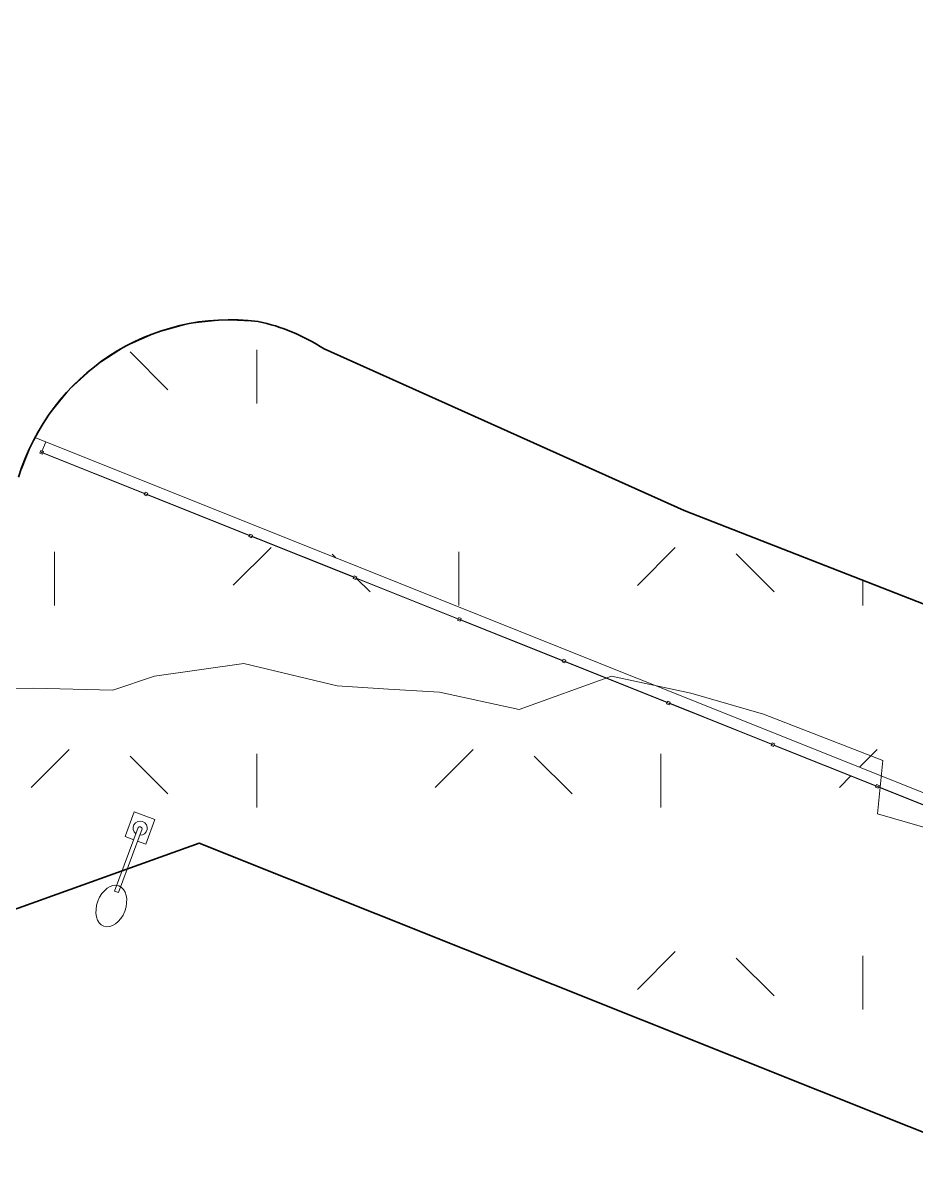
# Model space of a CAD drawing. Header units: metres. Extents: x -207 to 292, y -187 to 169.
# Drawn here: x -81.51 to -65.63, y 32.19 to 52.38 of the extents above; entities that cross this region are included whole.
import ezdxf

# ---------------------------------------------------------------- set-up
doc = ezdxf.new("R2010")
doc.units = ezdxf.units.M
for name, color, linetype, lineweight in [('A-GLAZ-CWMG', 7, 'Continuous', 9), ('ACHURADO', 7, 'Continuous', 9), ('BORDE CAMINO', 7, 'Continuous', 35), ('C-TOPO', 7, 'Continuous', 9), ('C-TOPO-MAJR', 7, 'Continuous', 35), ('CERCO INTERIOR', 7, 'Continuous', 9), ('E-LITE-EQPM', 7, 'Continuous', 9), ('luminarias', 7, 'Continuous', 9), ('solera', 7, 'Continuous', 35)]:
    doc.layers.add(name, color=color, linetype=linetype, lineweight=lineweight)
doc.layers.add('PR10-ARQ-PL-001-Emplazamiento-C-1_dwg', color=7, linetype='Continuous', lineweight=9, true_color=0x767676)
pattern_1 = [(90, (-655750.258, -5498481.082), (-3.592, 3.592), [0.9525, -6.232]), (45, (-655750.258, -5498481.082), (-3.5921024484, 3.5921024484), [0.9525, -4.127]), (135, (-655750.258, -5498481.082), (-3.5921024484, -3.5921024484), [0.9525, -4.127])]

# ---------------------------------------------------------------- blocks, each defined once
blk = doc.blocks.new('PR10-ARQ-PL-001-Emplazamiento-C-1_dwg_Quad Corner Mullion - 50x50 mm-517354-PLANTA EMPLAZAMIENTO-674654-PLANTA EMPLAZAMIENTO ACTUALIZADO')
at = {"layer": 'A-GLAZ-CWMG', "flags": 128}
blk.add_lwpolyline([(0.025, 0.025), (0.025, -0.025), (-0.025, -0.025), (-0.025, 0.025)], close=True, dxfattribs=at)
blk = doc.blocks.new('PR10-ARQ-PL-001-Emplazamiento-C-1_dwg_Circular Mullion - 5mm-517344-PLANTA EMPLAZAMIENTO-674655-PLANTA EMPLAZAMIENTO ACTUALIZADO')
at = {"layer": 'A-GLAZ-CWMG', "flags": 128}
for points in [[(-84.442, 139.656), (-83.711, 141.464), (-83.713, 141.465), (-83.716, 141.466), (-84.446, 139.658), (-84.444, 139.657)], [(-84.444, 139.657), (-83.713, 141.465)]]:
    blk.add_lwpolyline(points, close=True, dxfattribs=at)
blk = doc.blocks.new('PR10-ARQ-PL-001-Emplazamiento-C-1_dwg_Rectangular Mullion - 50 x 50 mm-517346-PLANTA EMPLAZAMIENTO-674657-PLANTA EMPLAZAMIENTO ACTUALIZADO')
at = {"layer": 'A-GLAZ-CWMG', "flags": 128}
blk.add_lwpolyline([(0.025, 0.025), (-0.025, 0.025), (-0.025, -0.025), (0.025, -0.025)], close=True, dxfattribs=at)
blk = doc.blocks.new('PR10-ARQ-PL-001-Emplazamiento-C-1_dwg_Rectangular Mullion - 50 x 50 mm-517357-PLANTA EMPLAZAMIENTO-674659-PLANTA EMPLAZAMIENTO ACTUALIZADO')
at = {"layer": 'A-GLAZ-CWMG', "flags": 128}
blk.add_lwpolyline([(0.025, 0.025), (0.025, -0.025), (-0.025, -0.025), (-0.025, 0.025)], close=True, dxfattribs=at)
blk = doc.blocks.new('PR10-ARQ-PL-001-Emplazamiento-C-1_dwg_Quad Corner Mullion - 50x50 mm-517356-PLANTA EMPLAZAMIENTO-674660-PLANTA EMPLAZAMIENTO ACTUALIZADO')
at = {"layer": 'A-GLAZ-CWMG', "flags": 128}
blk.add_lwpolyline([(0.025, 0.025), (-0.025, 0.025), (-0.025, -0.025), (0.025, -0.025)], close=True, dxfattribs=at)
blk = doc.blocks.new('PR10-ARQ-PL-001-Emplazamiento-C-1_dwg-674643-PLANTA EMPLAZAMIENTO ACTUALIZADO')
at = {"layer": 'ACHURADO'}
h = blk.add_hatch(dxfattribs=at)
h.set_pattern_fill('FP_1', color=256, style=0, pattern_type=2)
h.set_pattern_definition(pattern_1)
h.paths.add_polyline_path([(-16.431, 13.057), (-14.436, 18.052), (-24.223, 21.943), (-26.212, 16.963), (-16.988, 13.279)])
h.paths.add_polyline_path([(-34.934, 26.467), (-32.306, 33.004), (-33.317, 33.408), (-31.975, 36.768), (-41.692, 40.649), (-41.981, 39.979), (-41.83, 39.914), (-42.017, 39.482), (-42.379, 39.639), (-42.193, 40.07), (-42.051, 40.009), (-41.763, 40.678), (-51.898, 44.725), (-52.129, 44.799), (-52.364, 44.861), (-52.602, 44.911), (-52.842, 44.949), (-53.083, 44.976), (-53.326, 44.99), (-53.569, 44.991), (-53.811, 44.981), (-54.053, 44.958), (-54.294, 44.924), (-54.532, 44.877), (-54.768, 44.818), (-55, 44.748), (-55.229, 44.666), (-55.453, 44.573), (-55.672, 44.468), (-55.886, 44.353), (-56.094, 44.227), (-56.295, 44.091), (-56.489, 43.945), (-56.676, 43.789), (-56.854, 43.624), (-57.024, 43.451), (-57.185, 43.269), (-57.337, 43.079), (-57.479, 42.882), (-57.611, 42.678), (-57.732, 42.468), (-57.843, 42.252), (-57.943, 42.03), (-58.037, 41.858), (-58.142, 41.693), (-58.258, 41.535), (-58.383, 41.384), (-58.518, 41.242), (-58.815, 40.985), (-58.975, 40.872), (-59.142, 40.769), (-59.315, 40.678), (-59.494, 40.597), (-59.677, 40.529), (-59.865, 40.472), (-60.056, 40.428), (-60.281, 40.393), (-60.445, 40.377), (-60.641, 40.371), (-60.837, 40.377), (-61.032, 40.396), (-61.225, 40.427), (-61.416, 40.471), (-61.604, 40.527), (-69.75, 43.704), (-76.218, 46.622), (-76.308, 46.677), (-76.468, 46.764), (-76.633, 46.843), (-76.801, 46.913), (-76.973, 46.974), (-77.148, 47.026), (-77.326, 47.069), (-77.541, 47.09), (-77.757, 47.099), (-77.973, 47.096), (-78.189, 47.081), (-78.403, 47.054), (-78.616, 47.016), (-78.826, 46.966), (-79.033, 46.904), (-79.237, 46.832), (-79.436, 46.748), (-79.82, 46.549), (-80.003, 46.434), (-80.179, 46.309), (-80.348, 46.174), (-80.51, 46.031), (-80.663, 45.878), (-80.808, 45.718), (-80.944, 45.55), (-81.071, 45.375), (-81.265, 45.056), (-81.294, 45.005), (-35.025, 26.504)])
h.paths.add_polyline_path([(-36.39, 28.957), (-42.362, 31.327), (-39.899, 37.533), (-33.927, 35.162), (-35.995, 29.953)])
h.paths.add_polyline_path([(-37.327, 29.837), (-37.192, 29.837), (-37.058, 29.849), (-36.926, 29.873), (-36.796, 29.909), (-36.67, 29.956), (-36.549, 30.014), (-36.433, 30.083), (-36.325, 30.162), (-36.223, 30.251), (-36.13, 30.348), (-36.046, 30.453), (-35.972, 30.566), (-35.908, 30.684), (-35.856, 30.808), (-35.784, 31.067), (-35.766, 31.201), (-35.76, 31.335), (-35.766, 31.469), (-35.814, 31.734), (-35.856, 31.862), (-35.908, 31.986), (-35.972, 32.104), (-36.046, 32.217), (-36.13, 32.322), (-36.223, 32.419), (-36.325, 32.508), (-36.433, 32.587), (-36.549, 32.656), (-36.796, 32.761), (-36.926, 32.797), (-37.058, 32.821), (-37.192, 32.833), (-37.327, 32.833), (-37.593, 32.797), (-37.804, 32.731), (-37.849, 32.714), (-37.97, 32.656), (-38.086, 32.587), (-38.195, 32.508), (-38.296, 32.419), (-38.389, 32.322), (-38.473, 32.217), (-38.547, 32.104), (-38.611, 31.986), (-38.664, 31.862), (-38.705, 31.734), (-38.735, 31.603), (-38.753, 31.469), (-38.759, 31.335), (-38.753, 31.201), (-38.735, 31.067), (-38.705, 30.936), (-38.664, 30.808), (-38.611, 30.684), (-38.547, 30.566), (-38.473, 30.453), (-38.389, 30.348), (-38.296, 30.251), (-38.195, 30.162), (-38.086, 30.083), (-37.97, 30.014), (-37.723, 29.909), (-37.593, 29.873), (-37.461, 29.849)])
h.paths.add_polyline_path([(-40.031, 30.966), (-39.897, 30.978), (-39.764, 31.002), (-39.634, 31.038), (-39.508, 31.085), (-39.387, 31.144), (-39.272, 31.213), (-39.061, 31.38), (-38.968, 31.478), (-38.885, 31.583), (-38.81, 31.695), (-38.747, 31.814), (-38.694, 31.937), (-38.652, 32.065), (-38.622, 32.196), (-38.604, 32.33), (-38.598, 32.464), (-38.604, 32.599), (-38.622, 32.732), (-38.652, 32.863), (-38.694, 32.991), (-38.747, 33.115), (-38.81, 33.233), (-38.885, 33.346), (-38.968, 33.451), (-39.061, 33.548), (-39.163, 33.637), (-39.387, 33.785), (-39.508, 33.843), (-39.634, 33.891), (-39.764, 33.926), (-39.897, 33.95), (-40.031, 33.962), (-40.165, 33.962), (-40.299, 33.95), (-40.432, 33.926), (-40.561, 33.891), (-40.687, 33.843), (-40.809, 33.785), (-40.924, 33.716), (-41.04, 33.631), (-41.134, 33.548), (-41.227, 33.451), (-41.311, 33.346), (-41.385, 33.233), (-41.449, 33.115), (-41.502, 32.991), (-41.544, 32.863), (-41.574, 32.726), (-41.592, 32.599), (-41.598, 32.464), (-41.592, 32.33), (-41.573, 32.196), (-41.544, 32.065), (-41.502, 31.937), (-41.449, 31.814), (-41.385, 31.695), (-41.311, 31.583), (-41.227, 31.478), (-41.134, 31.38), (-41.033, 31.292), (-40.924, 31.213), (-40.809, 31.144), (-40.687, 31.085), (-40.561, 31.038), (-40.432, 31.002), (-40.299, 30.978), (-40.165, 30.966)])
h.paths.add_polyline_path([(-43.032, 31.479), (-48.705, 33.73), (-46.242, 39.936), (-40.569, 37.685), (-43.014, 31.525)])
h.paths.add_polyline_path([(-35.025, 33.364), (-34.984, 33.416), (-34.91, 33.528), (-34.846, 33.647), (-34.793, 33.771), (-34.751, 33.899), (-34.721, 34.03), (-34.703, 34.163), (-34.703, 34.432), (-34.721, 34.565), (-34.751, 34.697), (-34.793, 34.825), (-34.846, 34.948), (-34.91, 35.067), (-34.984, 35.179), (-35.068, 35.284), (-35.161, 35.382), (-35.309, 35.505)])
h.paths.add_polyline_path([(-36.264, 32.799), (-36.13, 32.799), (-35.996, 32.811), (-35.734, 32.871), (-35.608, 32.919), (-35.486, 32.977), (-35.371, 33.046), (-35.262, 33.125), (-35.161, 33.214), (-35.025, 33.364), (-35.316, 35.509), (-35.371, 35.549), (-35.486, 35.618), (-35.608, 35.677), (-35.734, 35.724), (-35.863, 35.76), (-35.996, 35.784), (-36.13, 35.796), (-36.264, 35.796), (-36.398, 35.784), (-36.531, 35.76), (-36.66, 35.724), (-36.786, 35.677), (-36.908, 35.618), (-37.132, 35.47), (-37.233, 35.382), (-37.326, 35.284), (-37.41, 35.179), (-37.484, 35.067), (-37.548, 34.948), (-37.601, 34.825), (-37.643, 34.697), (-37.673, 34.565), (-37.691, 34.432), (-37.697, 34.298), (-37.685, 34.12), (-37.673, 34.03), (-37.643, 33.899), (-37.601, 33.771), (-37.542, 33.635), (-37.484, 33.528), (-37.41, 33.416), (-37.326, 33.311), (-37.233, 33.214), (-37.132, 33.125), (-37.023, 33.046), (-36.908, 32.977), (-36.786, 32.919), (-36.66, 32.871), (-36.531, 32.835), (-36.398, 32.811)])
h.paths.add_polyline_path([(-46.368, 33.196), (-46.234, 33.208), (-46.101, 33.232), (-45.972, 33.268), (-45.846, 33.315), (-45.724, 33.374), (-45.609, 33.443), (-45.5, 33.522), (-45.399, 33.61), (-45.306, 33.708), (-45.222, 33.813), (-45.148, 33.925), (-45.084, 34.044), (-45.031, 34.167), (-44.989, 34.295), (-44.959, 34.427), (-44.941, 34.56), (-44.935, 34.694), (-44.941, 34.829), (-44.959, 34.962), (-44.989, 35.093), (-45.031, 35.221), (-45.084, 35.345), (-45.222, 35.576), (-45.306, 35.681), (-45.399, 35.778), (-45.5, 35.867), (-45.609, 35.946), (-45.724, 36.015), (-45.846, 36.073), (-45.972, 36.121), (-46.101, 36.156), (-46.368, 36.193), (-46.502, 36.193), (-46.636, 36.181), (-46.769, 36.156), (-46.898, 36.121), (-47.024, 36.073), (-47.146, 36.015), (-47.261, 35.946), (-47.37, 35.867), (-47.471, 35.778), (-47.564, 35.681), (-47.722, 35.464), (-47.786, 35.345), (-47.839, 35.221), (-47.881, 35.093), (-47.911, 34.962), (-47.929, 34.829), (-47.935, 34.694), (-47.929, 34.56), (-47.911, 34.427), (-47.881, 34.295), (-47.839, 34.167), (-47.786, 34.044), (-47.722, 33.925), (-47.648, 33.813), (-47.564, 33.708), (-47.471, 33.61), (-47.37, 33.522), (-47.261, 33.443), (-47.146, 33.374), (-47.024, 33.315), (-46.898, 33.268), (-46.769, 33.232), (-46.636, 33.208), (-46.502, 33.196)])
h.paths.add_polyline_path([(-42.979, 35.041), (-42.712, 35.077), (-42.583, 35.113), (-42.457, 35.16), (-42.336, 35.219), (-42.22, 35.288), (-42.111, 35.367), (-41.917, 35.553), (-41.833, 35.658), (-41.759, 35.77), (-41.695, 35.889), (-41.642, 36.012), (-41.601, 36.14), (-41.571, 36.272), (-41.553, 36.405), (-41.546, 36.539), (-41.553, 36.674), (-41.571, 36.807), (-41.601, 36.938), (-41.642, 37.066), (-41.695, 37.19), (-41.759, 37.308), (-41.833, 37.421), (-41.917, 37.526), (-42.01, 37.623), (-42.111, 37.712), (-42.22, 37.791), (-42.336, 37.86), (-42.457, 37.918), (-42.583, 37.966), (-42.845, 38.025), (-42.979, 38.037), (-43.113, 38.037), (-43.247, 38.025), (-43.38, 38.001), (-43.51, 37.966), (-43.636, 37.918), (-43.757, 37.86), (-43.872, 37.791), (-43.981, 37.712), (-44.083, 37.623), (-44.176, 37.526), (-44.259, 37.421), (-44.334, 37.308), (-44.397, 37.19), (-44.45, 37.066), (-44.492, 36.938), (-44.522, 36.807), (-44.54, 36.674), (-44.546, 36.539), (-44.538, 36.389), (-44.522, 36.272), (-44.492, 36.14), (-44.45, 36.012), (-44.397, 35.889), (-44.334, 35.77), (-44.259, 35.658), (-44.083, 35.455), (-43.981, 35.367), (-43.872, 35.288), (-43.757, 35.219), (-43.636, 35.16), (-43.51, 35.113), (-43.38, 35.077), (-43.247, 35.053), (-43.113, 35.041)])
h.paths.add_polyline_path([(-48.231, 41.716), (-49.41, 41.716), (-49.404, 41.831), (-49.387, 41.946), (-49.359, 42.058), (-49.32, 42.167), (-49.271, 42.272), (-49.175, 42.42), (-49.142, 42.464), (-49.065, 42.55), (-48.979, 42.627), (-48.886, 42.696), (-48.787, 42.756), (-48.682, 42.805), (-48.573, 42.844), (-48.461, 42.872), (-48.346, 42.889), (-48.231, 42.889), (-48.231, 41.831)])
h.paths.add_polyline_path([(-48.231, 40.537), (-48.231, 41.716), (-47.052, 41.716), (-47.058, 41.6), (-47.075, 41.486), (-47.103, 41.374), (-47.142, 41.265), (-47.191, 41.16), (-47.251, 41.061), (-47.32, 40.968), (-47.397, 40.882), (-47.483, 40.805), (-47.576, 40.736), (-47.675, 40.676), (-47.78, 40.627), (-47.889, 40.588), (-48.001, 40.56), (-48.115, 40.543)])
h = blk.add_hatch(dxfattribs=at)
h.set_pattern_fill('FP_1', color=256, style=0, pattern_type=2)
h.set_pattern_definition(pattern_1)
h.paths.add_polyline_path([(-109.746, -33.419), (-81.977, 36.498), (-79.743, 37.301), (-79.538, 37.853), (-79.692, 37.91), (-79.529, 38.351), (-79.159, 38.214), (-79.322, 37.773), (-79.548, 37.372), (-78.372, 37.795), (-31.438, 19.05), (-31.367, 19.242), (-31.521, 19.299), (-31.357, 19.74), (-30.987, 19.603), (-31.15, 19.162), (-31.254, 18.977), (-28.462, 17.861), (-26.474, 22.839), (-35.025, 26.239), (-35.008, 26.281), (-81.174, 44.741), (-81.294, 45.005), (-81.38, 44.833), (-81.457, 44.658), (-81.526, 44.479), (-81.586, 44.297), (-88.33, 27.525), (-99.365, 2.058), (-108.453, -12.959), (-112.02, -18.411), (-112.091, -18.588), (-112.151, -18.77), (-112.199, -18.954), (-112.235, -19.141), (-112.26, -19.331), (-112.272, -19.521), (-112.273, -19.712), (-112.262, -19.902), (-112.239, -20.091), (-112.205, -20.279), (-112.155, -20.474), (-112.101, -20.646), (-112.032, -20.824), (-111.952, -20.997), (-111.861, -21.165), (-111.694, -21.419), (-111.65, -21.482), (-111.529, -21.63), (-111.045, -20.434), (-107.779, -21.779), (-110.981, -29.684), (-113.573, -28.617), (-113.789, -29.154), (-111.88, -31.167)])
h.paths.add_polyline_path([(-100.595, -9.645), (-100.724, -9.624), (-100.849, -9.57), (-100.953, -9.491), (-100.993, -9.445), (-101.023, -9.397), (-101.044, -9.347), (-101.052, -9.298), (-101.05, -9.251), (-100.952, -9.293), (-100.922, -9.223), (-101.02, -9.181), (-100.988, -9.148), (-100.947, -9.121), (-100.899, -9.102), (-100.844, -9.09), (-100.721, -9.093), (-100.595, -9.128), (-100.479, -9.192), (-100.389, -9.278), (-100.356, -9.325), (-100.334, -9.374), (-100.323, -9.422), (-100.322, -9.469), (-100.333, -9.512), (-100.354, -9.551), (-100.386, -9.585), (-100.428, -9.612), (-100.478, -9.632), (-100.534, -9.643)])
h.paths.add_polyline_path([(-101.91, -9.059), (-102.342, -8.873), (-102.186, -8.51), (-101.754, -8.696), (-101.815, -8.838), (-101.918, -8.794), (-101.928, -8.73), (-101.968, -8.68), (-102.028, -8.656), (-102.092, -8.664), (-102.12, -8.681), (-102.16, -8.731), (-102.169, -8.762), (-102.162, -8.827), (-102.124, -8.879), (-102.097, -8.896), (-102.033, -8.907), (-101.972, -8.886), (-101.948, -8.864), (-101.845, -8.908), (-101.862, -8.946)])
at = {"layer": 'BORDE CAMINO', "flags": 128}
blk.add_lwpolyline([(-76.152, 46.581), (-69.75, 43.704), (-61.604, 40.527)], dxfattribs=at)
at = {"layer": 'BORDE CAMINO'}
for centre, radius, start, end in [((-45.906, 30.329), 42.295, 142.3199, 154.8882), ((-77.81, 43.154), 3.945, 82.9476, 163.1481), ((-78.061, 43.643), 3.504, 56.9945, 77.8917)]:
    blk.add_arc(centre, radius, start, end, dxfattribs=at)
at = {"layer": 'C-TOPO', "flags": 128}
for points in [[(-81.528, 44.447), (-81.363, 44.868), (-81.289, 44.995), (-81.055, 45.398), (-80.668, 45.874), (-80.299, 46.205), (-80.212, 46.283), (-80.203, 46.29), (-79.698, 46.618), (-79.139, 46.868), (-78.547, 47.029), (-77.938, 47.097), (-77.327, 47.069), (-77.326, 47.069), (-76.916, 46.955), (-76.522, 46.791), (-76.152, 46.581), (-74.485, 45.832), (-73.972, 45.602), (-73.34, 45.318), (-72.943, 45.139), (-72.617, 44.993), (-69.75, 43.704), (-63.651, 41.325)], [(-35.775, 20.782), (-41.287, 22.984), (-46.729, 25.157), (-46.96, 25.249), (-54.239, 28.156), (-58.332, 29.791), (-62.136, 31.31), (-65.232, 32.547), (-67.41, 33.417), (-70.441, 34.627), (-74.77, 36.356), (-77.145, 37.304), (-77.618, 37.493), (-78.372, 37.795), (-80.993, 36.852), (-81.528, 36.659)], [(-63.651, 41.325), (-69.75, 43.704), (-72.617, 44.993), (-72.943, 45.139), (-73.34, 45.318), (-73.972, 45.602), (-74.485, 45.832), (-76.152, 46.581), (-76.522, 46.791), (-76.916, 46.955), (-77.326, 47.069), (-77.327, 47.069), (-77.938, 47.097), (-78.547, 47.029), (-79.139, 46.868), (-79.698, 46.618), (-80.203, 46.29), (-80.212, 46.283), (-80.299, 46.205), (-80.668, 45.874), (-81.055, 45.398), (-81.289, 44.995), (-81.363, 44.868), (-81.528, 44.447)], [(-81.528, 36.659), (-80.993, 36.852), (-78.372, 37.795), (-77.618, 37.493), (-77.145, 37.304), (-74.77, 36.356), (-70.441, 34.627), (-67.41, 33.417), (-65.232, 32.547), (-62.136, 31.31), (-58.332, 29.791), (-54.239, 28.156), (-46.96, 25.249), (-46.729, 25.157), (-41.287, 22.984), (-35.775, 20.782)]]:
    blk.add_lwpolyline(points, dxfattribs=at)
at = {"layer": 'C-TOPO-MAJR', "color": 1, "lineweight": 9, "true_color": 0xff0000, "flags": 128}
blk.add_lwpolyline([(-82.004, 40.539), (-81.322, 40.549), (-79.906, 40.511), (-79.168, 40.762), (-77.577, 40.985), (-75.921, 40.587), (-75.01, 40.531), (-74.099, 40.474), (-72.687, 40.17), (-71.046, 40.763), (-69.633, 40.459), (-68.339, 40.088), (-66.218, 39.26), (-66.318, 38.312), (-65.024, 37.94)], dxfattribs=at)
at = {"layer": 'CERCO INTERIOR'}
blk.add_line((-81.294, 45.005), (-34.934, 26.467), dxfattribs=at)
at = {"layer": 'CERCO INTERIOR', "flags": 128}
blk.add_lwpolyline([(-81.1, 44.927), (-81.174, 44.741), (-35.008, 26.281)], dxfattribs=at)
at = {"layer": 'E-LITE-EQPM', "flags": 128}
for points in [[(-79.876, 36.941), (-79.458, 38.071)], [(-79.386, 38.045), (-79.805, 36.915)]]:
    blk.add_lwpolyline(points, close=True, dxfattribs=at)
at = {"layer": 'E-LITE-EQPM'}
blk.add_ellipse((-79.935, 36.673), major_axis=(0.133, 0.359), ratio=0.666667, dxfattribs=at)
at = {"layer": 'luminarias'}
blk.add_line((-79.876, 36.941), (-79.805, 36.915), dxfattribs=at)
at = {"layer": 'luminarias', "flags": 128}
blk.add_lwpolyline([(-79.467, 37.827), (-79.322, 37.773), (-79.159, 38.214), (-79.529, 38.351), (-79.692, 37.91), (-79.538, 37.853)], dxfattribs=at)
at = {"layer": 'luminarias'}
for centre, major_axis, start_param, end_param in [((-79.422, 38.058), (0.125, 0.02), 4.508745, 10.179598), ((-79.429, 38.04), (-0.0056, 0.0423), 4.694148, 6.901581)]:
    blk.add_ellipse(centre, major_axis=major_axis, ratio=1, start_param=start_param, end_param=end_param, dxfattribs=at)
at = {"layer": 'solera', "flags": 128}
blk.add_lwpolyline([(13.372, 2.083), (13.051, 1.282), (-78.372, 37.795), (-81.977, 36.498), (-118.277, -54.897), (-118.616, -54.913), (-118.855, -55.514), (-118.649, -55.835), (-118.96, -56.618), (-59.119, -80.114)], dxfattribs=at)
for name, p, rotation in [('PR10-ARQ-PL-001-Emplazamiento-C-1_dwg_Quad Corner Mullion - 50x50 mm-517354-PLANTA EMPLAZAMIENTO-674654-PLANTA EMPLAZAMIENTO ACTUALIZADO', (-81.174, 44.741), 158.2053883453861), ('PR10-ARQ-PL-001-Emplazamiento-C-1_dwg_Quad Corner Mullion - 50x50 mm-517356-PLANTA EMPLAZAMIENTO-674660-PLANTA EMPLAZAMIENTO ACTUALIZADO', (-81.174, 44.741), 158.2053883453861), ('PR10-ARQ-PL-001-Emplazamiento-C-1_dwg_Circular Mullion - 5mm-517344-PLANTA EMPLAZAMIENTO-674655-PLANTA EMPLAZAMIENTO ACTUALIZADO', (60.013, 128.952), 90.20538834538614), ('PR10-ARQ-PL-001-Emplazamiento-C-1_dwg_Circular Mullion - 5mm-517344-PLANTA EMPLAZAMIENTO-674655-PLANTA EMPLAZAMIENTO ACTUALIZADO', (60.013, 128.952), 90.20538834538614), ('PR10-ARQ-PL-001-Emplazamiento-C-1_dwg_Circular Mullion - 5mm-517344-PLANTA EMPLAZAMIENTO-674655-PLANTA EMPLAZAMIENTO ACTUALIZADO', (60.013, 128.952), 90.20538834538614), ('PR10-ARQ-PL-001-Emplazamiento-C-1_dwg_Circular Mullion - 5mm-517344-PLANTA EMPLAZAMIENTO-674655-PLANTA EMPLAZAMIENTO ACTUALIZADO', (61.87, 128.209), 90.2053883453861), ('PR10-ARQ-PL-001-Emplazamiento-C-1_dwg_Circular Mullion - 5mm-517344-PLANTA EMPLAZAMIENTO-674655-PLANTA EMPLAZAMIENTO ACTUALIZADO', (61.87, 128.209), 90.2053883453861), ('PR10-ARQ-PL-001-Emplazamiento-C-1_dwg_Circular Mullion - 5mm-517344-PLANTA EMPLAZAMIENTO-674655-PLANTA EMPLAZAMIENTO ACTUALIZADO', (61.87, 128.209), 90.2053883453861), ('PR10-ARQ-PL-001-Emplazamiento-C-1_dwg_Circular Mullion - 5mm-517344-PLANTA EMPLAZAMIENTO-674655-PLANTA EMPLAZAMIENTO ACTUALIZADO', (63.727, 127.467), 90.20538834538607), ('PR10-ARQ-PL-001-Emplazamiento-C-1_dwg_Circular Mullion - 5mm-517344-PLANTA EMPLAZAMIENTO-674655-PLANTA EMPLAZAMIENTO ACTUALIZADO', (63.727, 127.467), 90.20538834538597), ('PR10-ARQ-PL-001-Emplazamiento-C-1_dwg_Circular Mullion - 5mm-517344-PLANTA EMPLAZAMIENTO-674655-PLANTA EMPLAZAMIENTO ACTUALIZADO', (63.727, 127.467), 90.20538834538597), ('PR10-ARQ-PL-001-Emplazamiento-C-1_dwg_Circular Mullion - 5mm-517344-PLANTA EMPLAZAMIENTO-674655-PLANTA EMPLAZAMIENTO ACTUALIZADO', (65.584, 126.724), 90.20538834538601), ('PR10-ARQ-PL-001-Emplazamiento-C-1_dwg_Circular Mullion - 5mm-517344-PLANTA EMPLAZAMIENTO-674655-PLANTA EMPLAZAMIENTO ACTUALIZADO', (65.584, 126.724), 90.2053883453861), ('PR10-ARQ-PL-001-Emplazamiento-C-1_dwg_Circular Mullion - 5mm-517344-PLANTA EMPLAZAMIENTO-674655-PLANTA EMPLAZAMIENTO ACTUALIZADO', (65.584, 126.724), 90.2053883453861), ('PR10-ARQ-PL-001-Emplazamiento-C-1_dwg_Circular Mullion - 5mm-517344-PLANTA EMPLAZAMIENTO-674655-PLANTA EMPLAZAMIENTO ACTUALIZADO', (67.441, 125.982), 90.2053883453862), ('PR10-ARQ-PL-001-Emplazamiento-C-1_dwg_Circular Mullion - 5mm-517344-PLANTA EMPLAZAMIENTO-674655-PLANTA EMPLAZAMIENTO ACTUALIZADO', (67.441, 125.982), 90.20538834538597), ('PR10-ARQ-PL-001-Emplazamiento-C-1_dwg_Circular Mullion - 5mm-517344-PLANTA EMPLAZAMIENTO-674655-PLANTA EMPLAZAMIENTO ACTUALIZADO', (67.441, 125.982), 90.20538834538597), ('PR10-ARQ-PL-001-Emplazamiento-C-1_dwg_Circular Mullion - 5mm-517344-PLANTA EMPLAZAMIENTO-674655-PLANTA EMPLAZAMIENTO ACTUALIZADO', (69.299, 125.239), 90.20538834538597), ('PR10-ARQ-PL-001-Emplazamiento-C-1_dwg_Circular Mullion - 5mm-517344-PLANTA EMPLAZAMIENTO-674655-PLANTA EMPLAZAMIENTO ACTUALIZADO', (69.299, 125.239), 90.2053883453862), ('PR10-ARQ-PL-001-Emplazamiento-C-1_dwg_Circular Mullion - 5mm-517344-PLANTA EMPLAZAMIENTO-674655-PLANTA EMPLAZAMIENTO ACTUALIZADO', (69.299, 125.239), 90.2053883453862), ('PR10-ARQ-PL-001-Emplazamiento-C-1_dwg_Circular Mullion - 5mm-517344-PLANTA EMPLAZAMIENTO-674655-PLANTA EMPLAZAMIENTO ACTUALIZADO', (71.156, 124.497), 90.2053883453861), ('PR10-ARQ-PL-001-Emplazamiento-C-1_dwg_Circular Mullion - 5mm-517344-PLANTA EMPLAZAMIENTO-674655-PLANTA EMPLAZAMIENTO ACTUALIZADO', (71.156, 124.497), 90.2053883453861), ('PR10-ARQ-PL-001-Emplazamiento-C-1_dwg_Circular Mullion - 5mm-517344-PLANTA EMPLAZAMIENTO-674655-PLANTA EMPLAZAMIENTO ACTUALIZADO', (71.156, 124.497), 90.2053883453861), ('PR10-ARQ-PL-001-Emplazamiento-C-1_dwg_Circular Mullion - 5mm-517344-PLANTA EMPLAZAMIENTO-674655-PLANTA EMPLAZAMIENTO ACTUALIZADO', (73.013, 123.754), 90.2053883453861), ('PR10-ARQ-PL-001-Emplazamiento-C-1_dwg_Circular Mullion - 5mm-517344-PLANTA EMPLAZAMIENTO-674655-PLANTA EMPLAZAMIENTO ACTUALIZADO', (73.013, 123.754), 90.20538834538597), ('PR10-ARQ-PL-001-Emplazamiento-C-1_dwg_Circular Mullion - 5mm-517344-PLANTA EMPLAZAMIENTO-674655-PLANTA EMPLAZAMIENTO ACTUALIZADO', (73.013, 123.754), 90.20538834538607), ('PR10-ARQ-PL-001-Emplazamiento-C-1_dwg_Circular Mullion - 5mm-517344-PLANTA EMPLAZAMIENTO-674655-PLANTA EMPLAZAMIENTO ACTUALIZADO', (74.87, 123.012), 90.205388345386), ('PR10-ARQ-PL-001-Emplazamiento-C-1_dwg_Circular Mullion - 5mm-517344-PLANTA EMPLAZAMIENTO-674655-PLANTA EMPLAZAMIENTO ACTUALIZADO', (74.87, 123.012), 90.2053883453861), ('PR10-ARQ-PL-001-Emplazamiento-C-1_dwg_Circular Mullion - 5mm-517344-PLANTA EMPLAZAMIENTO-674655-PLANTA EMPLAZAMIENTO ACTUALIZADO', (74.87, 123.012), 90.20538834538614)]:
    blk.add_blockref(name, p, dxfattribs=dict(rotation=rotation))
at = {"extrusion": (0, 0, -1), "rotation": 201.7946116546139}
for name, p in [('PR10-ARQ-PL-001-Emplazamiento-C-1_dwg_Rectangular Mullion - 50 x 50 mm-517346-PLANTA EMPLAZAMIENTO-674657-PLANTA EMPLAZAMIENTO ACTUALIZADO', (79.317, 43.999)), ('PR10-ARQ-PL-001-Emplazamiento-C-1_dwg_Rectangular Mullion - 50 x 50 mm-517357-PLANTA EMPLAZAMIENTO-674659-PLANTA EMPLAZAMIENTO ACTUALIZADO', (79.317, 43.999)), ('PR10-ARQ-PL-001-Emplazamiento-C-1_dwg_Rectangular Mullion - 50 x 50 mm-517346-PLANTA EMPLAZAMIENTO-674657-PLANTA EMPLAZAMIENTO ACTUALIZADO', (77.46, 43.256)), ('PR10-ARQ-PL-001-Emplazamiento-C-1_dwg_Rectangular Mullion - 50 x 50 mm-517357-PLANTA EMPLAZAMIENTO-674659-PLANTA EMPLAZAMIENTO ACTUALIZADO', (77.46, 43.256)), ('PR10-ARQ-PL-001-Emplazamiento-C-1_dwg_Rectangular Mullion - 50 x 50 mm-517346-PLANTA EMPLAZAMIENTO-674657-PLANTA EMPLAZAMIENTO ACTUALIZADO', (75.603, 42.514)), ('PR10-ARQ-PL-001-Emplazamiento-C-1_dwg_Rectangular Mullion - 50 x 50 mm-517357-PLANTA EMPLAZAMIENTO-674659-PLANTA EMPLAZAMIENTO ACTUALIZADO', (75.603, 42.514)), ('PR10-ARQ-PL-001-Emplazamiento-C-1_dwg_Rectangular Mullion - 50 x 50 mm-517346-PLANTA EMPLAZAMIENTO-674657-PLANTA EMPLAZAMIENTO ACTUALIZADO', (73.746, 41.771)), ('PR10-ARQ-PL-001-Emplazamiento-C-1_dwg_Rectangular Mullion - 50 x 50 mm-517357-PLANTA EMPLAZAMIENTO-674659-PLANTA EMPLAZAMIENTO ACTUALIZADO', (73.746, 41.771)), ('PR10-ARQ-PL-001-Emplazamiento-C-1_dwg_Rectangular Mullion - 50 x 50 mm-517346-PLANTA EMPLAZAMIENTO-674657-PLANTA EMPLAZAMIENTO ACTUALIZADO', (71.889, 41.029)), ('PR10-ARQ-PL-001-Emplazamiento-C-1_dwg_Rectangular Mullion - 50 x 50 mm-517357-PLANTA EMPLAZAMIENTO-674659-PLANTA EMPLAZAMIENTO ACTUALIZADO', (71.889, 41.029)), ('PR10-ARQ-PL-001-Emplazamiento-C-1_dwg_Rectangular Mullion - 50 x 50 mm-517346-PLANTA EMPLAZAMIENTO-674657-PLANTA EMPLAZAMIENTO ACTUALIZADO', (70.032, 40.286)), ('PR10-ARQ-PL-001-Emplazamiento-C-1_dwg_Rectangular Mullion - 50 x 50 mm-517357-PLANTA EMPLAZAMIENTO-674659-PLANTA EMPLAZAMIENTO ACTUALIZADO', (70.032, 40.286)), ('PR10-ARQ-PL-001-Emplazamiento-C-1_dwg_Rectangular Mullion - 50 x 50 mm-517346-PLANTA EMPLAZAMIENTO-674657-PLANTA EMPLAZAMIENTO ACTUALIZADO', (68.175, 39.543)), ('PR10-ARQ-PL-001-Emplazamiento-C-1_dwg_Rectangular Mullion - 50 x 50 mm-517357-PLANTA EMPLAZAMIENTO-674659-PLANTA EMPLAZAMIENTO ACTUALIZADO', (68.175, 39.543)), ('PR10-ARQ-PL-001-Emplazamiento-C-1_dwg_Rectangular Mullion - 50 x 50 mm-517346-PLANTA EMPLAZAMIENTO-674657-PLANTA EMPLAZAMIENTO ACTUALIZADO', (66.318, 38.801)), ('PR10-ARQ-PL-001-Emplazamiento-C-1_dwg_Rectangular Mullion - 50 x 50 mm-517357-PLANTA EMPLAZAMIENTO-674659-PLANTA EMPLAZAMIENTO ACTUALIZADO', (66.318, 38.801))]:
    blk.add_blockref(name, p, dxfattribs=at)
blk = doc.blocks.new('Quad Corner Mullion - 50x50 mm-517354-PLANTA EMPLAZAMIENTO ACTUALIZADO')
at = {"layer": 'A-GLAZ-CWMG'}
for p, q in [((-0.025, -0.025), (-0.025, 0.025)), ((-0.025, 0.025), (0.025, 0.025)), ((0.025, 0.025), (0.025, -0.025)), ((0.025, -0.025), (-0.025, -0.025))]:
    blk.add_line(p, q, dxfattribs=at)
blk = doc.blocks.new('Circular Mullion - 5mm-517344-PLANTA EMPLAZAMIENTO ACTUALIZADO')
at = {"layer": 'A-GLAZ-CWMG'}
for p, q in [((-83.716, 141.466), (-84.446, 139.658)), ((-84.444, 139.657), (-83.713, 141.465)), ((-83.713, 141.465), (-84.444, 139.657)), ((-84.442, 139.656), (-83.711, 141.464)), ((-83.713, 141.465), (-83.716, 141.466)), ((-83.711, 141.464), (-83.713, 141.465)), ((-84.446, 139.658), (-84.444, 139.657)), ((-84.444, 139.657), (-84.442, 139.656))]:
    blk.add_line(p, q, dxfattribs=at)
blk = doc.blocks.new('Rectangular Mullion - 50 x 50 mm-517346-PLANTA EMPLAZAMIENTO ACTUALIZADO')
at = {"layer": 'A-GLAZ-CWMG'}
for p, q in [((0.025, 0.025), (-0.025, 0.025)), ((-0.025, 0.025), (-0.025, -0.025)), ((0.025, -0.025), (0.025, 0.025)), ((-0.025, -0.025), (0.025, -0.025))]:
    blk.add_line(p, q, dxfattribs=at)
blk = doc.blocks.new('Rectangular Mullion - 50 x 50 mm-517357-PLANTA EMPLAZAMIENTO ACTUALIZADO')
at = {"layer": 'A-GLAZ-CWMG'}
for p, q in [((-0.025, -0.025), (-0.025, 0.025)), ((-0.025, 0.025), (0.025, 0.025)), ((0.025, 0.025), (0.025, -0.025)), ((0.025, -0.025), (-0.025, -0.025))]:
    blk.add_line(p, q, dxfattribs=at)
blk = doc.blocks.new('Quad Corner Mullion - 50x50 mm-517356-PLANTA EMPLAZAMIENTO ACTUALIZADO')
at = {"layer": 'A-GLAZ-CWMG'}
for p, q in [((0.025, 0.025), (-0.025, 0.025)), ((-0.025, 0.025), (-0.025, -0.025)), ((0.025, -0.025), (0.025, 0.025)), ((-0.025, -0.025), (0.025, -0.025))]:
    blk.add_line(p, q, dxfattribs=at)

msp = doc.modelspace()

# ---------------------------------------------------------------- linework, layer by layer
at = {"layer": 'C-TOPO'}
for p, q in [((-77.938, 47.097), (-78.547, 47.029)), ((-78.547, 47.029), (-77.938, 47.097)), ((-77.327, 47.069), (-77.938, 47.097)), ((-77.938, 47.097), (-77.327, 47.069)), ((-77.326, 47.069), (-77.327, 47.069)), ((-77.327, 47.069), (-77.326, 47.069)), ((-76.916, 46.955), (-77.326, 47.069)), ((-77.326, 47.069), (-76.916, 46.955)), ((-79.139, 46.868), (-79.698, 46.618)), ((-79.698, 46.618), (-79.139, 46.868)), ((-78.547, 47.029), (-79.139, 46.868)), ((-79.139, 46.868), (-78.547, 47.029)), ((-76.522, 46.791), (-76.916, 46.955)), ((-76.916, 46.955), (-76.522, 46.791)), ((-76.152, 46.581), (-76.522, 46.791)), ((-76.522, 46.791), (-76.152, 46.581)), ((-79.698, 46.618), (-80.203, 46.29)), ((-80.203, 46.29), (-79.698, 46.618)), ((-74.485, 45.832), (-76.152, 46.581)), ((-76.152, 46.581), (-74.485, 45.832)), ((-80.212, 46.283), (-80.299, 46.205)), ((-80.299, 46.205), (-80.212, 46.283)), ((-80.203, 46.29), (-80.212, 46.283)), ((-80.212, 46.283), (-80.203, 46.29)), ((-80.299, 46.205), (-80.668, 45.874)), ((-80.668, 45.874), (-80.299, 46.205)), ((-80.668, 45.874), (-81.055, 45.398)), ((-81.055, 45.398), (-80.668, 45.874)), ((-73.972, 45.602), (-74.485, 45.832)), ((-74.485, 45.832), (-73.972, 45.602)), ((-73.34, 45.318), (-73.972, 45.602)), ((-73.972, 45.602), (-73.34, 45.318)), ((-81.055, 45.398), (-81.289, 44.995)), ((-81.289, 44.995), (-81.055, 45.398)), ((-72.943, 45.139), (-73.34, 45.318)), ((-73.34, 45.318), (-72.943, 45.139)), ((-72.617, 44.993), (-72.943, 45.139)), ((-72.943, 45.139), (-72.617, 44.993)), ((-81.363, 44.868), (-81.528, 44.447)), ((-81.528, 44.447), (-81.363, 44.868)), ((-81.289, 44.995), (-81.363, 44.868)), ((-81.363, 44.868), (-81.289, 44.995)), ((-69.75, 43.704), (-72.617, 44.993)), ((-72.617, 44.993), (-69.75, 43.704)), ((-63.651, 41.325), (-69.75, 43.704)), ((-69.75, 43.704), (-63.651, 41.325)), ((-80.993, 36.852), (-78.372, 37.795)), ((-78.372, 37.795), (-80.993, 36.852)), ((-78.372, 37.795), (-77.618, 37.493)), ((-77.618, 37.493), (-78.372, 37.795)), ((-77.618, 37.493), (-77.145, 37.304)), ((-77.145, 37.304), (-77.618, 37.493)), ((-77.145, 37.304), (-74.77, 36.356)), ((-74.77, 36.356), (-77.145, 37.304)), ((-81.528, 36.659), (-80.993, 36.852)), ((-80.993, 36.852), (-81.528, 36.659)), ((-74.77, 36.356), (-70.441, 34.627)), ((-70.441, 34.627), (-74.77, 36.356)), ((-70.441, 34.627), (-67.41, 33.417)), ((-67.41, 33.417), (-70.441, 34.627)), ((-67.41, 33.417), (-65.232, 32.547)), ((-65.232, 32.547), (-67.41, 33.417))]:
    msp.add_line(p, q, dxfattribs=at)
at = {"layer": 'C-TOPO-MAJR', "color": 1, "lineweight": 9, "true_color": 0xff0000, "flags": 128}
msp.add_lwpolyline([(-82.004, 40.539), (-81.322, 40.549), (-79.906, 40.511), (-79.168, 40.762), (-77.577, 40.985), (-75.921, 40.587), (-75.01, 40.531), (-74.099, 40.474), (-72.687, 40.17), (-71.046, 40.763), (-69.633, 40.459), (-68.339, 40.088), (-66.218, 39.26), (-66.318, 38.312), (-65.024, 37.94)], dxfattribs=at)

# ---------------------------------------------------------------- block references
at = {"layer": 'A-GLAZ-CWMG'}
for name, p, rotation in [('Quad Corner Mullion - 50x50 mm-517354-PLANTA EMPLAZAMIENTO ACTUALIZADO', (-81.174, 44.741), 158.2053883453861), ('Quad Corner Mullion - 50x50 mm-517356-PLANTA EMPLAZAMIENTO ACTUALIZADO', (-81.174, 44.741), 158.2053883453861), ('Circular Mullion - 5mm-517344-PLANTA EMPLAZAMIENTO ACTUALIZADO', (60.013, 128.952), 90.20538834538614), ('Circular Mullion - 5mm-517344-PLANTA EMPLAZAMIENTO ACTUALIZADO', (60.013, 128.952), 90.20538834538614), ('Circular Mullion - 5mm-517344-PLANTA EMPLAZAMIENTO ACTUALIZADO', (60.013, 128.952), 90.20538834538614), ('Circular Mullion - 5mm-517344-PLANTA EMPLAZAMIENTO ACTUALIZADO', (61.87, 128.209), 90.2053883453861), ('Circular Mullion - 5mm-517344-PLANTA EMPLAZAMIENTO ACTUALIZADO', (61.87, 128.209), 90.2053883453861), ('Circular Mullion - 5mm-517344-PLANTA EMPLAZAMIENTO ACTUALIZADO', (61.87, 128.209), 90.2053883453861), ('Circular Mullion - 5mm-517344-PLANTA EMPLAZAMIENTO ACTUALIZADO', (63.727, 127.467), 90.20538834538607), ('Circular Mullion - 5mm-517344-PLANTA EMPLAZAMIENTO ACTUALIZADO', (63.727, 127.467), 90.20538834538597), ('Circular Mullion - 5mm-517344-PLANTA EMPLAZAMIENTO ACTUALIZADO', (63.727, 127.467), 90.20538834538597), ('Circular Mullion - 5mm-517344-PLANTA EMPLAZAMIENTO ACTUALIZADO', (65.584, 126.724), 90.20538834538601), ('Circular Mullion - 5mm-517344-PLANTA EMPLAZAMIENTO ACTUALIZADO', (65.584, 126.724), 90.2053883453861), ('Circular Mullion - 5mm-517344-PLANTA EMPLAZAMIENTO ACTUALIZADO', (65.584, 126.724), 90.2053883453861), ('Circular Mullion - 5mm-517344-PLANTA EMPLAZAMIENTO ACTUALIZADO', (67.441, 125.982), 90.2053883453862), ('Circular Mullion - 5mm-517344-PLANTA EMPLAZAMIENTO ACTUALIZADO', (67.441, 125.982), 90.20538834538597), ('Circular Mullion - 5mm-517344-PLANTA EMPLAZAMIENTO ACTUALIZADO', (67.441, 125.982), 90.20538834538597), ('Circular Mullion - 5mm-517344-PLANTA EMPLAZAMIENTO ACTUALIZADO', (69.299, 125.239), 90.20538834538597), ('Circular Mullion - 5mm-517344-PLANTA EMPLAZAMIENTO ACTUALIZADO', (69.299, 125.239), 90.2053883453862), ('Circular Mullion - 5mm-517344-PLANTA EMPLAZAMIENTO ACTUALIZADO', (69.299, 125.239), 90.2053883453862), ('Circular Mullion - 5mm-517344-PLANTA EMPLAZAMIENTO ACTUALIZADO', (71.156, 124.497), 90.2053883453861), ('Circular Mullion - 5mm-517344-PLANTA EMPLAZAMIENTO ACTUALIZADO', (71.156, 124.497), 90.2053883453861), ('Circular Mullion - 5mm-517344-PLANTA EMPLAZAMIENTO ACTUALIZADO', (71.156, 124.497), 90.2053883453861), ('Circular Mullion - 5mm-517344-PLANTA EMPLAZAMIENTO ACTUALIZADO', (73.013, 123.754), 90.2053883453861), ('Circular Mullion - 5mm-517344-PLANTA EMPLAZAMIENTO ACTUALIZADO', (73.013, 123.754), 90.20538834538597), ('Circular Mullion - 5mm-517344-PLANTA EMPLAZAMIENTO ACTUALIZADO', (73.013, 123.754), 90.20538834538607), ('Circular Mullion - 5mm-517344-PLANTA EMPLAZAMIENTO ACTUALIZADO', (74.87, 123.012), 90.205388345386), ('Circular Mullion - 5mm-517344-PLANTA EMPLAZAMIENTO ACTUALIZADO', (74.87, 123.012), 90.2053883453861), ('Circular Mullion - 5mm-517344-PLANTA EMPLAZAMIENTO ACTUALIZADO', (74.87, 123.012), 90.20538834538614)]:
    msp.add_blockref(name, p, dxfattribs=dict(at, rotation=rotation))
at = {"layer": 'A-GLAZ-CWMG', "extrusion": (0, 0, -1), "rotation": 201.7946116546139}
for name, p in [('Rectangular Mullion - 50 x 50 mm-517346-PLANTA EMPLAZAMIENTO ACTUALIZADO', (79.317, 43.999)), ('Rectangular Mullion - 50 x 50 mm-517357-PLANTA EMPLAZAMIENTO ACTUALIZADO', (79.317, 43.999)), ('Rectangular Mullion - 50 x 50 mm-517346-PLANTA EMPLAZAMIENTO ACTUALIZADO', (77.46, 43.256)), ('Rectangular Mullion - 50 x 50 mm-517357-PLANTA EMPLAZAMIENTO ACTUALIZADO', (77.46, 43.256)), ('Rectangular Mullion - 50 x 50 mm-517346-PLANTA EMPLAZAMIENTO ACTUALIZADO', (75.603, 42.514)), ('Rectangular Mullion - 50 x 50 mm-517357-PLANTA EMPLAZAMIENTO ACTUALIZADO', (75.603, 42.514)), ('Rectangular Mullion - 50 x 50 mm-517346-PLANTA EMPLAZAMIENTO ACTUALIZADO', (73.746, 41.771)), ('Rectangular Mullion - 50 x 50 mm-517357-PLANTA EMPLAZAMIENTO ACTUALIZADO', (73.746, 41.771)), ('Rectangular Mullion - 50 x 50 mm-517346-PLANTA EMPLAZAMIENTO ACTUALIZADO', (71.889, 41.029)), ('Rectangular Mullion - 50 x 50 mm-517357-PLANTA EMPLAZAMIENTO ACTUALIZADO', (71.889, 41.029)), ('Rectangular Mullion - 50 x 50 mm-517346-PLANTA EMPLAZAMIENTO ACTUALIZADO', (70.032, 40.286)), ('Rectangular Mullion - 50 x 50 mm-517357-PLANTA EMPLAZAMIENTO ACTUALIZADO', (70.032, 40.286)), ('Rectangular Mullion - 50 x 50 mm-517346-PLANTA EMPLAZAMIENTO ACTUALIZADO', (68.175, 39.543)), ('Rectangular Mullion - 50 x 50 mm-517357-PLANTA EMPLAZAMIENTO ACTUALIZADO', (68.175, 39.543)), ('Rectangular Mullion - 50 x 50 mm-517346-PLANTA EMPLAZAMIENTO ACTUALIZADO', (66.318, 38.801)), ('Rectangular Mullion - 50 x 50 mm-517357-PLANTA EMPLAZAMIENTO ACTUALIZADO', (66.318, 38.801))]:
    msp.add_blockref(name, p, dxfattribs=at)
at = {"layer": 'PR10-ARQ-PL-001-Emplazamiento-C-1_dwg', "color": 7}
msp.add_blockref('PR10-ARQ-PL-001-Emplazamiento-C-1_dwg-674643-PLANTA EMPLAZAMIENTO ACTUALIZADO', (0, 0), dxfattribs=at)

doc.saveas('drawing.dxf')
